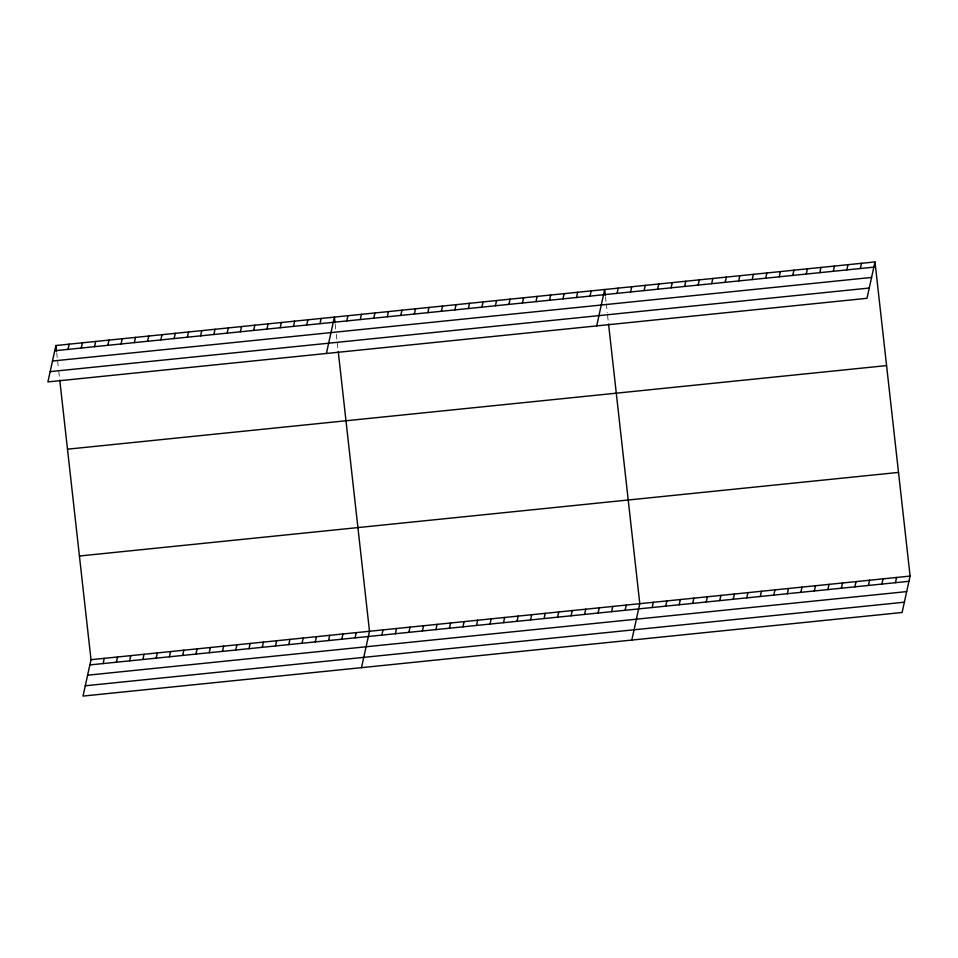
<?xml version="1.0" encoding="UTF-8"?>
<svg xmlns="http://www.w3.org/2000/svg" width="958" height="958" viewBox="0 0 958 958"><rect width="100%" height="100%" fill="white"/><g stroke="black" fill="none" stroke-linecap="round" stroke-linejoin="round"><path stroke-width="0.72" stroke-dasharray="4.79 3.59" d="M605.492 296.705L606.139 302.465M606.306 303.914L607.264 312.548M607.588 315.433L608.39 322.63M335.192 324.295L335.839 330.055M336.318 334.378L336.965 340.138M337.288 343.012L338.09 350.209M56.702 352.712L58.474 368.555M58.797 371.441L59.6 378.638"/><path stroke-width="1.44" d="M55.899 345.515L47.9 381.907L866.99 298.309L874.989 261.929L55.899 345.515L56.546 351.275M68.018 349.383L69.168 344.161M81.274 348.029L82.424 342.808M94.543 346.676L95.68 341.455M107.799 345.323L108.949 340.102M121.055 343.97L122.205 338.749M134.324 342.617L135.473 337.396M147.58 341.264L148.73 336.042M160.848 339.91L161.998 334.689M59.767 380.075L91.01 659.691L83.011 696.071L902.101 612.485L910.1 576.093L874.989 261.929M174.105 338.557L175.254 333.336M103.129 663.559L104.266 658.338M187.373 337.204L188.51 331.983M116.385 662.206L117.535 656.984M200.629 335.851L201.779 330.63M129.641 660.852L130.791 655.631M213.885 334.498L215.035 329.277M142.91 659.499L144.059 654.266M227.154 333.144L228.303 327.923M156.166 658.146L157.316 652.913M240.41 331.791L241.56 326.57M169.434 656.793L170.584 651.56M253.678 330.438L254.828 325.217M182.691 655.44L183.84 650.207M266.935 329.085L268.084 323.864M195.959 654.075L197.097 648.853M280.203 327.732L281.341 322.511M209.215 652.721L210.365 647.5M293.459 326.379L294.609 321.158M222.472 651.368L223.621 646.147M306.716 325.025L307.865 319.804M235.74 650.015L236.889 644.794M319.984 323.672L321.134 318.451M248.996 648.662L250.146 643.441M326.391 353.49L334.39 317.098L335.037 322.858M262.264 647.309L263.414 642.088M346.76 320.942L347.91 315.721M275.521 645.955L276.67 640.734M288.789 644.602L289.927 639.381M360.268 319.553L361.417 314.332M302.045 643.249L303.195 638.028M373.788 318.176L374.937 312.955M315.302 641.896L316.451 636.675M387.307 316.799L388.457 311.578M328.57 640.543L329.72 635.322M400.815 315.421L401.965 310.2M341.826 639.19L342.976 633.968M414.335 314.044L415.485 308.823M355.095 637.836L356.244 632.615M427.843 312.667L428.992 307.446M361.501 667.654L369.501 631.262L338.258 351.658M441.363 311.278L442.512 306.057M381.871 635.106L383.02 629.885M454.882 309.901L456.032 304.68M395.379 633.729L396.528 628.508M468.39 308.524L469.54 303.303M408.898 632.352L410.048 627.131M481.91 307.147L483.06 301.926M422.418 630.975L423.556 625.742M495.418 305.77L496.567 300.549M435.926 629.586L437.076 624.365M508.938 304.393L510.087 299.159M449.446 628.209L450.595 622.987M522.457 303.003L523.607 297.782M462.954 626.831L464.103 621.61M535.965 301.626L537.115 296.405M476.473 625.454L477.623 620.233M549.485 300.249L550.634 295.028M489.993 624.077L491.131 618.856M562.993 298.872L564.142 293.651M503.501 622.688L504.65 617.467M576.512 297.495L577.662 292.274M517.021 621.311L518.17 616.09M590.032 296.106L591.182 290.885M530.528 619.934L531.678 614.713M596.69 325.9L604.69 289.508L605.336 295.268M544.048 618.557L545.198 613.336M617.06 293.352L618.209 288.13M557.568 617.18L558.706 611.958M630.568 291.974L631.717 286.753M571.076 615.802L572.225 610.581M644.087 290.597L645.237 285.376M584.596 614.413L585.745 609.192M657.607 289.22L658.757 283.987M598.103 613.036L599.253 607.815M671.115 287.831L672.265 282.61M611.623 611.659L612.773 606.438M684.635 286.454L685.784 281.233M625.143 610.282L626.281 605.061M698.143 285.077L699.292 279.856M631.801 640.064L639.8 603.684L608.558 324.067M711.662 283.7L712.812 278.479M652.17 607.528L653.32 602.295M725.182 282.323L726.332 277.101M665.678 606.139L666.828 600.917M738.69 280.933L739.839 275.712M679.198 604.761L680.348 599.54M752.21 279.556L753.359 274.335M692.718 603.384L693.855 598.163M765.717 278.179L766.867 272.958M706.226 602.007L707.375 596.786M779.237 276.802L780.387 271.581M719.745 600.63L720.895 595.409M792.757 275.425L793.907 270.204M733.253 599.241L734.403 594.02M806.265 274.048L807.414 268.827M746.773 597.864L747.923 592.643M819.785 272.659L820.934 267.438M760.293 596.487L761.43 591.266M833.292 271.282L834.442 266.061M773.801 595.11L774.95 589.889M846.812 269.905L847.962 264.683M787.32 593.732L788.47 588.511M860.332 268.527L861.481 263.306M800.828 592.355L801.978 587.122M814.348 590.966L815.498 585.745M827.868 589.589L829.005 584.368M841.375 588.212L842.525 582.991M854.895 586.835L856.045 581.614M868.403 585.458L869.553 580.237M881.923 584.069L883.072 578.848M895.443 582.692L896.58 577.47M54.75 350.736L873.84 267.15M52.486 361.022L871.576 277.437M50.163 371.62L869.253 288.035M67.491 449.194L886.581 365.597M79.418 556.011L898.508 472.414M91.01 659.691L910.1 576.093M89.86 664.912L908.95 581.314M87.597 675.198L906.687 591.601M85.274 685.784L904.364 602.199"/></g></svg>
